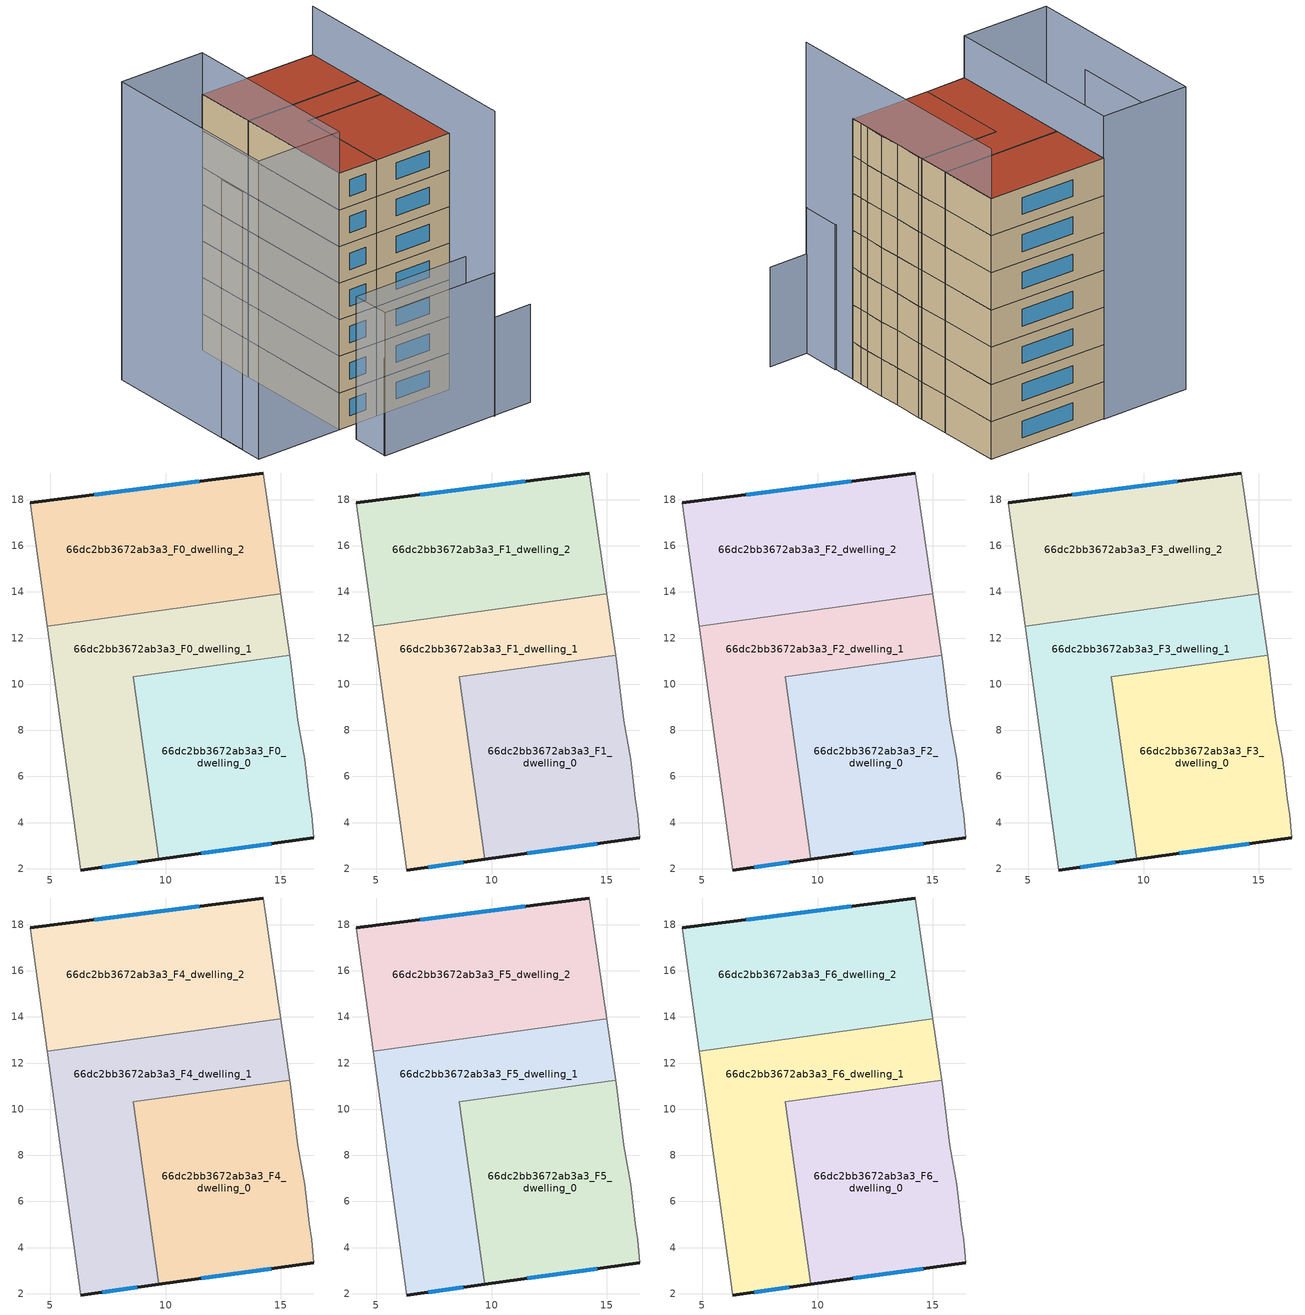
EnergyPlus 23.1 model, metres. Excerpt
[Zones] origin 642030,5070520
66dc2bb3672ab3a3_F0_dwelling_0
 floor ground (EU_floor_Construction): 15.39,11.26 15.43,10.95 15.73,8.45 16.03,6.75 16.23,5.04 16.33,4.34 16.43,3.34 9.69,2.41 8.6,10.33 z0
 wall outside (EU_wall_Construction): 9.69,2.41 16.43,3.34 z0:3
 wall adiabatic (EU_wall_Construction): 16.43,3.34 16.33,4.34 16.23,5.04 16.03,6.75 15.73,8.45 15.43,10.95 15.39,11.26 z0:3
 wall to 66dc2bb3672ab3a3_F0_dwelling_1 (EU_wall_Construction): 15.39,11.26 8.6,10.33 9.69,2.41 z0:3
 window (EU_Window_Construction): 11.55,2.67 14.58,3.09 z0.83:2.17
66dc2bb3672ab3a3_F0_dwelling_1
 floor ground (EU_floor_Construction): 15,13.91 15.39,11.26 8.6,10.33 9.69,2.41 6.32,1.95 4.86,12.51 z0
 wall outside (EU_wall_Construction): 6.32,1.95 9.69,2.41 z0:3
 wall adiabatic (EU_wall_Construction): 4.86,12.51 6.32,1.95 / 15.39,11.26 15,13.91 z0:3
 wall to 66dc2bb3672ab3a3_F0_dwelling_2 (EU_wall_Construction): 15,13.91 4.86,12.51 z0:3
 window (EU_Window_Construction): 7.25,2.07 8.77,2.28 z0.83:2.17
66dc2bb3672ab3a3_F0_dwelling_2
 floor ground (EU_floor_Construction): 14.23,19.16 15,13.91 4.86,12.51 4.13,17.86 z0
 wall outside (EU_wall_Construction): 14.23,19.16 4.13,17.86 z0:3
 wall adiabatic (EU_wall_Construction): 4.13,17.86 4.86,12.51 / 15,13.91 14.23,19.16 z0:3
 window (EU_Window_Construction): 11.45,18.8 6.91,18.21 z0.83:2.17
66dc2bb3672ab3a3_F1_dwelling_0
 floor to 66dc2bb3672ab3a3_F0_dwelling_0 (EU_floor_Construction): 15.39,11.26 15.43,10.95 15.73,8.45 16.03,6.75 16.23,5.04 16.33,4.34 16.43,3.34 9.69,2.41 8.6,10.33 z3
 wall outside (EU_wall_Construction): 9.69,2.41 16.43,3.34 z3:6
 wall adiabatic (EU_wall_Construction): 16.43,3.34 16.33,4.34 16.23,5.04 16.03,6.75 15.73,8.45 15.43,10.95 15.39,11.26 z3:6
 wall to 66dc2bb3672ab3a3_F1_dwelling_1 (EU_wall_Construction): 15.39,11.26 8.6,10.33 9.69,2.41 z3:6
 window (EU_Window_Construction): 11.55,2.67 14.58,3.09 z3.83:5.17
66dc2bb3672ab3a3_F1_dwelling_1
 floor to 66dc2bb3672ab3a3_F0_dwelling_1 (EU_floor_Construction): 15,13.91 15.39,11.26 8.6,10.33 9.69,2.41 6.32,1.95 4.86,12.51 z3
 wall outside (EU_wall_Construction): 6.32,1.95 9.69,2.41 z3:6
 wall adiabatic (EU_wall_Construction): 4.86,12.51 6.32,1.95 / 15.39,11.26 15,13.91 z3:6
 wall to 66dc2bb3672ab3a3_F1_dwelling_2 (EU_wall_Construction): 15,13.91 4.86,12.51 z3:6
 window (EU_Window_Construction): 7.25,2.07 8.77,2.28 z3.83:5.17
66dc2bb3672ab3a3_F1_dwelling_2
 floor to 66dc2bb3672ab3a3_F0_dwelling_2 (EU_floor_Construction): 14.23,19.16 15,13.91 4.86,12.51 4.13,17.86 z3
 wall outside (EU_wall_Construction): 14.23,19.16 4.13,17.86 z3:6
 wall adiabatic (EU_wall_Construction): 4.13,17.86 4.86,12.51 / 15,13.91 14.23,19.16 z3:6
 window (EU_Window_Construction): 11.45,18.8 6.91,18.21 z3.83:5.17
66dc2bb3672ab3a3_F2_dwelling_0
 floor to 66dc2bb3672ab3a3_F1_dwelling_0 (EU_floor_Construction): 15.39,11.26 15.43,10.95 15.73,8.45 16.03,6.75 16.23,5.04 16.33,4.34 16.43,3.34 9.69,2.41 8.6,10.33 z6
 wall outside (EU_wall_Construction): 9.69,2.41 16.43,3.34 z6:9
 wall adiabatic (EU_wall_Construction): 16.43,3.34 16.33,4.34 16.23,5.04 16.03,6.75 15.73,8.45 15.43,10.95 15.39,11.26 z6:9
 wall to 66dc2bb3672ab3a3_F2_dwelling_1 (EU_wall_Construction): 15.39,11.26 8.6,10.33 9.69,2.41 z6:9
 window (EU_Window_Construction): 11.55,2.67 14.58,3.09 z6.83:8.17
66dc2bb3672ab3a3_F2_dwelling_1
 floor to 66dc2bb3672ab3a3_F1_dwelling_1 (EU_floor_Construction): 15,13.91 15.39,11.26 8.6,10.33 9.69,2.41 6.32,1.95 4.86,12.51 z6
 wall outside (EU_wall_Construction): 6.32,1.95 9.69,2.41 z6:9
 wall adiabatic (EU_wall_Construction): 4.86,12.51 6.32,1.95 / 15.39,11.26 15,13.91 z6:9
 wall to 66dc2bb3672ab3a3_F2_dwelling_2 (EU_wall_Construction): 15,13.91 4.86,12.51 z6:9
 window (EU_Window_Construction): 7.25,2.07 8.77,2.28 z6.83:8.17
66dc2bb3672ab3a3_F2_dwelling_2
 floor to 66dc2bb3672ab3a3_F1_dwelling_2 (EU_floor_Construction): 14.23,19.16 15,13.91 4.86,12.51 4.13,17.86 z6
 wall outside (EU_wall_Construction): 14.23,19.16 4.13,17.86 z6:9
 wall adiabatic (EU_wall_Construction): 4.13,17.86 4.86,12.51 / 15,13.91 14.23,19.16 z6:9
 window (EU_Window_Construction): 11.45,18.8 6.91,18.21 z6.83:8.17
66dc2bb3672ab3a3_F3_dwelling_0
 floor to 66dc2bb3672ab3a3_F2_dwelling_0 (EU_floor_Construction): 15.39,11.26 15.43,10.95 15.73,8.45 16.03,6.75 16.23,5.04 16.33,4.34 16.43,3.34 9.69,2.41 8.6,10.33 z9
 wall outside (EU_wall_Construction): 9.69,2.41 16.43,3.34 z9:12
 wall adiabatic (EU_wall_Construction): 16.43,3.34 16.33,4.34 16.23,5.04 16.03,6.75 15.73,8.45 15.43,10.95 15.39,11.26 z9:12
 wall to 66dc2bb3672ab3a3_F3_dwelling_1 (EU_wall_Construction): 15.39,11.26 8.6,10.33 9.69,2.41 z9:12
 window (EU_Window_Construction): 11.55,2.67 14.58,3.09 z9.83:11.17
66dc2bb3672ab3a3_F3_dwelling_1
 floor to 66dc2bb3672ab3a3_F2_dwelling_1 (EU_floor_Construction): 15,13.91 15.39,11.26 8.6,10.33 9.69,2.41 6.32,1.95 4.86,12.51 z9
 wall outside (EU_wall_Construction): 6.32,1.95 9.69,2.41 z9:12
 wall adiabatic (EU_wall_Construction): 4.86,12.51 6.32,1.95 / 15.39,11.26 15,13.91 z9:12
 wall to 66dc2bb3672ab3a3_F3_dwelling_2 (EU_wall_Construction): 15,13.91 4.86,12.51 z9:12
 window (EU_Window_Construction): 7.25,2.07 8.77,2.28 z9.83:11.17
66dc2bb3672ab3a3_F3_dwelling_2
 floor to 66dc2bb3672ab3a3_F2_dwelling_2 (EU_floor_Construction): 14.23,19.16 15,13.91 4.86,12.51 4.13,17.86 z9
 wall outside (EU_wall_Construction): 14.23,19.16 4.13,17.86 z9:12
 wall adiabatic (EU_wall_Construction): 4.13,17.86 4.86,12.51 / 15,13.91 14.23,19.16 z9:12
 window (EU_Window_Construction): 11.45,18.8 6.91,18.21 z9.83:11.17
66dc2bb3672ab3a3_F4_dwelling_0
 floor to 66dc2bb3672ab3a3_F3_dwelling_0 (EU_floor_Construction): 15.39,11.26 15.43,10.95 15.73,8.45 16.03,6.75 16.23,5.04 16.33,4.34 16.43,3.34 9.69,2.41 8.6,10.33 z12
 wall outside (EU_wall_Construction): 9.69,2.41 16.43,3.34 z12:15
 wall adiabatic (EU_wall_Construction): 16.43,3.34 16.33,4.34 16.23,5.04 16.03,6.75 15.73,8.45 15.43,10.95 15.39,11.26 z12:15
 wall to 66dc2bb3672ab3a3_F4_dwelling_1 (EU_wall_Construction): 15.39,11.26 8.6,10.33 9.69,2.41 z12:15
 window (EU_Window_Construction): 11.55,2.67 14.58,3.09 z12.83:14.17
66dc2bb3672ab3a3_F4_dwelling_1
 floor to 66dc2bb3672ab3a3_F3_dwelling_1 (EU_floor_Construction): 15,13.91 15.39,11.26 8.6,10.33 9.69,2.41 6.32,1.95 4.86,12.51 z12
 wall outside (EU_wall_Construction): 6.32,1.95 9.69,2.41 z12:15
 wall adiabatic (EU_wall_Construction): 4.86,12.51 6.32,1.95 / 15.39,11.26 15,13.91 z12:15
 wall to 66dc2bb3672ab3a3_F4_dwelling_2 (EU_wall_Construction): 15,13.91 4.86,12.51 z12:15
 window (EU_Window_Construction): 7.25,2.07 8.77,2.28 z12.83:14.17
66dc2bb3672ab3a3_F4_dwelling_2
 floor to 66dc2bb3672ab3a3_F3_dwelling_2 (EU_floor_Construction): 14.23,19.16 15,13.91 4.86,12.51 4.13,17.86 z12
 wall outside (EU_wall_Construction): 14.23,19.16 4.13,17.86 z12:15
 wall adiabatic (EU_wall_Construction): 4.13,17.86 4.86,12.51 / 15,13.91 14.23,19.16 z12:15
 window (EU_Window_Construction): 11.45,18.8 6.91,18.21 z12.83:14.17
66dc2bb3672ab3a3_F5_dwelling_0
 floor to 66dc2bb3672ab3a3_F4_dwelling_0 (EU_floor_Construction): 15.39,11.26 15.43,10.95 15.73,8.45 16.03,6.75 16.23,5.04 16.33,4.34 16.43,3.34 9.69,2.41 8.6,10.33 z15
 wall outside (EU_wall_Construction): 9.69,2.41 16.43,3.34 z15:18
 wall adiabatic (EU_wall_Construction): 16.43,3.34 16.33,4.34 16.23,5.04 16.03,6.75 15.73,8.45 15.43,10.95 15.39,11.26 z15:18
 wall to 66dc2bb3672ab3a3_F5_dwelling_1 (EU_wall_Construction): 15.39,11.26 8.6,10.33 9.69,2.41 z15:18
 window (EU_Window_Construction): 11.55,2.67 14.58,3.09 z15.83:17.17
66dc2bb3672ab3a3_F5_dwelling_1
 floor to 66dc2bb3672ab3a3_F4_dwelling_1 (EU_floor_Construction): 15,13.91 15.39,11.26 8.6,10.33 9.69,2.41 6.32,1.95 4.86,12.51 z15
 wall outside (EU_wall_Construction): 6.32,1.95 9.69,2.41 z15:18
 wall adiabatic (EU_wall_Construction): 4.86,12.51 6.32,1.95 / 15.39,11.26 15,13.91 z15:18
 wall to 66dc2bb3672ab3a3_F5_dwelling_2 (EU_wall_Construction): 15,13.91 4.86,12.51 z15:18
 window (EU_Window_Construction): 7.25,2.07 8.77,2.28 z15.83:17.17
66dc2bb3672ab3a3_F5_dwelling_2
 floor to 66dc2bb3672ab3a3_F4_dwelling_2 (EU_floor_Construction): 14.23,19.16 15,13.91 4.86,12.51 4.13,17.86 z15
 wall outside (EU_wall_Construction): 14.23,19.16 4.13,17.86 z15:18
 wall adiabatic (EU_wall_Construction): 4.13,17.86 4.86,12.51 / 15,13.91 14.23,19.16 z15:18
 window (EU_Window_Construction): 11.45,18.8 6.91,18.21 z15.83:17.17
66dc2bb3672ab3a3_F6_dwelling_0
 floor to 66dc2bb3672ab3a3_F5_dwelling_0 (EU_floor_Construction): 15.39,11.26 15.43,10.95 15.73,8.45 16.03,6.75 16.23,5.04 16.33,4.34 16.43,3.34 9.69,2.41 8.6,10.33 z18
 wall outside (EU_wall_Construction): 9.69,2.41 16.43,3.34 z18:21
 wall adiabatic (EU_wall_Construction): 16.43,3.34 16.33,4.34 16.23,5.04 16.03,6.75 15.73,8.45 15.43,10.95 15.39,11.26 z18:21
 wall to 66dc2bb3672ab3a3_F6_dwelling_1 (EU_wall_Construction): 15.39,11.26 8.6,10.33 9.69,2.41 z18:21
 window (EU_Window_Construction): 11.55,2.67 14.58,3.09 z18.83:20.17
 roof outside (EU_roof_Construction): 16.43,3.34 16.33,4.34 16.23,5.04 16.03,6.75 15.73,8.45 15.43,10.95 15.39,11.26 8.6,10.33 9.69,2.41 z21
66dc2bb3672ab3a3_F6_dwelling_1
 floor to 66dc2bb3672ab3a3_F5_dwelling_1 (EU_floor_Construction): 15,13.91 15.39,11.26 8.6,10.33 9.69,2.41 6.32,1.95 4.86,12.51 z18
 wall outside (EU_wall_Construction): 6.32,1.95 9.69,2.41 z18:21
 wall adiabatic (EU_wall_Construction): 4.86,12.51 6.32,1.95 / 15.39,11.26 15,13.91 z18:21
 wall to 66dc2bb3672ab3a3_F6_dwelling_2 (EU_wall_Construction): 15,13.91 4.86,12.51 z18:21
 window (EU_Window_Construction): 7.25,2.07 8.77,2.28 z18.83:20.17
 roof outside (EU_roof_Construction): 9.69,2.41 8.6,10.33 15.39,11.26 15,13.91 4.86,12.51 6.32,1.95 z21
66dc2bb3672ab3a3_F6_dwelling_2
 floor to 66dc2bb3672ab3a3_F5_dwelling_2 (EU_floor_Construction): 14.23,19.16 15,13.91 4.86,12.51 4.13,17.86 z18
 wall outside (EU_wall_Construction): 14.23,19.16 4.13,17.86 z18:21
 wall adiabatic (EU_wall_Construction): 4.13,17.86 4.86,12.51 / 15,13.91 14.23,19.16 z18:21
 window (EU_Window_Construction): 11.45,18.8 6.91,18.21 z18.83:20.17
 roof outside (EU_roof_Construction): 15,13.91 14.23,19.16 4.13,17.86 4.86,12.51 z21
shading: 7.01,-3.27 20.53,-1.35 z0:8; 6.6,0 16.76,1.45 / 16.76,1.45 17.23,-1.86 / 17.23,-1.86 7.07,-3.31 / 7.07,-3.31 6.6,0 z0:11.7; -3.26,16.87 -1.37,2.85 z0:21.1; 4.12,17.88 6.32,1.95 / 6.32,1.95 -1.1,0.92 / -1.1,0.92 -3.3,16.86 / -3.3,16.86 4.12,17.88 z0:24.4; 17.16,-1.96 14.23,19.16 z0:25
[Building]
EU S2 Campaign: North Axis=0; Terrain=City; Solar Distribution=FullExterior
[Site:Location]
Lyon-Bron: Latitude=45.75; Longitude=5; Time Zone=1; Elevation=198
[SizingPeriod:WeatherFileDays]
AnnualSizingPeriod: Begin Month=1; Begin Day of Month=1; End Month=12; End Day of Month=31; Day of Week for Start Day=Monday; Use Weather File Daylight Saving Period=No; Use Weather File Rain and Snow Indicators=No
[MATERIAL]
EU_InternalMass_Material: Roughness=MediumRough; Thickness=0.1; Conductivity=1; Density=1800; Specific Heat=900; Thermal Absorptance=0.9; Solar Absorptance=0.7; Visible Absorptance=0.7
[MATERIAL:NOMASS] Roughness=MediumRough; Thermal Absorptance=0.9; Solar Absorptance=0.7; Visible Absorptance=0.7
Name | Thermal Resistance
EU_wall_NoMass | 0.87146
EU_roof_NoMass | 0.842276
EU_floor_NoMass | 0.496999
[WINDOWMATERIAL:SIMPLEGLAZINGSYSTEM]
EU_Window_SimpleGlazing: UFactor=2.2525; Solar Heat Gain Coefficient=0.76; Visible Transmittance=0.76
[CONSTRUCTION]
EU_wall_Construction: EU_wall_NoMass
EU_roof_Construction: EU_roof_NoMass
EU_floor_Construction: EU_floor_NoMass
EU_Window_Construction: EU_Window_SimpleGlazing
EU_InternalMass_Construction: EU_InternalMass_Material
[ZONE] Type=1; Multiplier=1; Ceiling Height=autocalculate; Floor Area=autocalculate; Part of Total Floor Area=Yes
Name | Volume
66dc2bb3672ab3a3_F0_dwelling_0 | 163.803
66dc2bb3672ab3a3_F1_dwelling_0; 66dc2bb3672ab3a3_F2_dwelling_0; 66dc2bb3672ab3a3_F3_dwelling_0; 66dc2bb3672ab3a3_F4_dwelling_0; 66dc2bb3672ab3a3_F5_dwelling_0; 66dc2bb3672ab3a3_F6_dwelling_0; 66dc2bb3672ab3a3_F0_dwelling_1; 66dc2bb3672ab3a3_F1_dwelling_1; 66dc2bb3672ab3a3_F2_dwelling_1; 66dc2bb3672ab3a3_F3_dwelling_1; 66dc2bb3672ab3a3_F4_dwelling_1; 66dc2bb3672ab3a3_F5_dwelling_1; 66dc2bb3672ab3a3_F6_dwelling_1 | 163.805
66dc2bb3672ab3a3_F0_dwelling_2; 66dc2bb3672ab3a3_F1_dwelling_2; 66dc2bb3672ab3a3_F2_dwelling_2; 66dc2bb3672ab3a3_F3_dwelling_2; 66dc2bb3672ab3a3_F4_dwelling_2; 66dc2bb3672ab3a3_F5_dwelling_2; 66dc2bb3672ab3a3_F6_dwelling_2 | 163.802
[INTERNALMASS] Construction=EU_InternalMass_Construction
Name | Zone or ZoneList | Surface Area
66dc2bb3672ab3a3_F0_dwelling_0_EU_InternalMass | 66dc2bb3672ab3a3_F0_dwelling_0 | 54.6024
66dc2bb3672ab3a3_F0_dwelling_1_EU_InternalMass | 66dc2bb3672ab3a3_F0_dwelling_1 | 54.602
66dc2bb3672ab3a3_F0_dwelling_2_EU_InternalMass | 66dc2bb3672ab3a3_F0_dwelling_2 | 54.6027
66dc2bb3672ab3a3_F1_dwelling_0_EU_InternalMass | 66dc2bb3672ab3a3_F1_dwelling_0 | 54.6024
66dc2bb3672ab3a3_F1_dwelling_1_EU_InternalMass | 66dc2bb3672ab3a3_F1_dwelling_1 | 54.602
66dc2bb3672ab3a3_F1_dwelling_2_EU_InternalMass | 66dc2bb3672ab3a3_F1_dwelling_2 | 54.6027
66dc2bb3672ab3a3_F2_dwelling_0_EU_InternalMass | 66dc2bb3672ab3a3_F2_dwelling_0 | 54.6024
66dc2bb3672ab3a3_F2_dwelling_1_EU_InternalMass | 66dc2bb3672ab3a3_F2_dwelling_1 | 54.602
66dc2bb3672ab3a3_F2_dwelling_2_EU_InternalMass | 66dc2bb3672ab3a3_F2_dwelling_2 | 54.6027
66dc2bb3672ab3a3_F3_dwelling_0_EU_InternalMass | 66dc2bb3672ab3a3_F3_dwelling_0 | 54.6024
66dc2bb3672ab3a3_F3_dwelling_1_EU_InternalMass | 66dc2bb3672ab3a3_F3_dwelling_1 | 54.602
66dc2bb3672ab3a3_F3_dwelling_2_EU_InternalMass | 66dc2bb3672ab3a3_F3_dwelling_2 | 54.6027
66dc2bb3672ab3a3_F4_dwelling_0_EU_InternalMass | 66dc2bb3672ab3a3_F4_dwelling_0 | 54.6024
66dc2bb3672ab3a3_F4_dwelling_1_EU_InternalMass | 66dc2bb3672ab3a3_F4_dwelling_1 | 54.602
66dc2bb3672ab3a3_F4_dwelling_2_EU_InternalMass | 66dc2bb3672ab3a3_F4_dwelling_2 | 54.6027
66dc2bb3672ab3a3_F5_dwelling_0_EU_InternalMass | 66dc2bb3672ab3a3_F5_dwelling_0 | 54.6024
66dc2bb3672ab3a3_F5_dwelling_1_EU_InternalMass | 66dc2bb3672ab3a3_F5_dwelling_1 | 54.602
66dc2bb3672ab3a3_F5_dwelling_2_EU_InternalMass | 66dc2bb3672ab3a3_F5_dwelling_2 | 54.6027
66dc2bb3672ab3a3_F6_dwelling_0_EU_InternalMass | 66dc2bb3672ab3a3_F6_dwelling_0 | 54.6024
66dc2bb3672ab3a3_F6_dwelling_1_EU_InternalMass | 66dc2bb3672ab3a3_F6_dwelling_1 | 54.602
66dc2bb3672ab3a3_F6_dwelling_2_EU_InternalMass | 66dc2bb3672ab3a3_F6_dwelling_2 | 54.6027
[OTHEREQUIPMENT] Fuel Type=Electricity; Design Level Calculation Method=Watts/Area; Power per Zone Floor Area=1; Fraction Latent=0; Fraction Radiant=0; Fraction Lost=0; Carbon Dioxide Generation Rate=0; EndUse Subcategory=EU_Step8_InternalGains
Name | Zone or ZoneList or Space or SpaceList | Schedule
EU_Step8_InternalGain_66dc2bb3672ab3a3_F0_dwelling_0_f000 | 66dc2bb3672ab3a3_F0_dwelling_0 | EU_Step8_GainSchedule_66dc2bb3672ab3a3_F0_dwelling_0_f000
EU_Step8_InternalGain_66dc2bb3672ab3a3_F0_dwelling_1_f000 | 66dc2bb3672ab3a3_F0_dwelling_1 | EU_Step8_GainSchedule_66dc2bb3672ab3a3_F0_dwelling_1_f000
EU_Step8_InternalGain_66dc2bb3672ab3a3_F0_dwelling_2_f000 | 66dc2bb3672ab3a3_F0_dwelling_2 | EU_Step8_GainSchedule_66dc2bb3672ab3a3_F0_dwelling_2_f000
EU_Step8_InternalGain_66dc2bb3672ab3a3_F1_dwelling_0_f000 | 66dc2bb3672ab3a3_F1_dwelling_0 | EU_Step8_GainSchedule_66dc2bb3672ab3a3_F1_dwelling_0_f000
EU_Step8_InternalGain_66dc2bb3672ab3a3_F1_dwelling_1_f000 | 66dc2bb3672ab3a3_F1_dwelling_1 | EU_Step8_GainSchedule_66dc2bb3672ab3a3_F1_dwelling_1_f000
EU_Step8_InternalGain_66dc2bb3672ab3a3_F1_dwelling_2_f000 | 66dc2bb3672ab3a3_F1_dwelling_2 | EU_Step8_GainSchedule_66dc2bb3672ab3a3_F1_dwelling_2_f000
EU_Step8_InternalGain_66dc2bb3672ab3a3_F2_dwelling_0_f000 | 66dc2bb3672ab3a3_F2_dwelling_0 | EU_Step8_GainSchedule_66dc2bb3672ab3a3_F2_dwelling_0_f000
EU_Step8_InternalGain_66dc2bb3672ab3a3_F2_dwelling_1_f000 | 66dc2bb3672ab3a3_F2_dwelling_1 | EU_Step8_GainSchedule_66dc2bb3672ab3a3_F2_dwelling_1_f000
EU_Step8_InternalGain_66dc2bb3672ab3a3_F2_dwelling_2_f000 | 66dc2bb3672ab3a3_F2_dwelling_2 | EU_Step8_GainSchedule_66dc2bb3672ab3a3_F2_dwelling_2_f000
EU_Step8_InternalGain_66dc2bb3672ab3a3_F3_dwelling_0_f000 | 66dc2bb3672ab3a3_F3_dwelling_0 | EU_Step8_GainSchedule_66dc2bb3672ab3a3_F3_dwelling_0_f000
EU_Step8_InternalGain_66dc2bb3672ab3a3_F3_dwelling_1_f000 | 66dc2bb3672ab3a3_F3_dwelling_1 | EU_Step8_GainSchedule_66dc2bb3672ab3a3_F3_dwelling_1_f000
EU_Step8_InternalGain_66dc2bb3672ab3a3_F3_dwelling_2_f000 | 66dc2bb3672ab3a3_F3_dwelling_2 | EU_Step8_GainSchedule_66dc2bb3672ab3a3_F3_dwelling_2_f000
EU_Step8_InternalGain_66dc2bb3672ab3a3_F4_dwelling_0_f000 | 66dc2bb3672ab3a3_F4_dwelling_0 | EU_Step8_GainSchedule_66dc2bb3672ab3a3_F4_dwelling_0_f000
EU_Step8_InternalGain_66dc2bb3672ab3a3_F4_dwelling_1_f000 | 66dc2bb3672ab3a3_F4_dwelling_1 | EU_Step8_GainSchedule_66dc2bb3672ab3a3_F4_dwelling_1_f000
EU_Step8_InternalGain_66dc2bb3672ab3a3_F4_dwelling_2_f000 | 66dc2bb3672ab3a3_F4_dwelling_2 | EU_Step8_GainSchedule_66dc2bb3672ab3a3_F4_dwelling_2_f000
EU_Step8_InternalGain_66dc2bb3672ab3a3_F5_dwelling_0_f000 | 66dc2bb3672ab3a3_F5_dwelling_0 | EU_Step8_GainSchedule_66dc2bb3672ab3a3_F5_dwelling_0_f000
EU_Step8_InternalGain_66dc2bb3672ab3a3_F5_dwelling_1_f000 | 66dc2bb3672ab3a3_F5_dwelling_1 | EU_Step8_GainSchedule_66dc2bb3672ab3a3_F5_dwelling_1_f000
EU_Step8_InternalGain_66dc2bb3672ab3a3_F5_dwelling_2_f000 | 66dc2bb3672ab3a3_F5_dwelling_2 | EU_Step8_GainSchedule_66dc2bb3672ab3a3_F5_dwelling_2_f000
EU_Step8_InternalGain_66dc2bb3672ab3a3_F6_dwelling_0_f000 | 66dc2bb3672ab3a3_F6_dwelling_0 | EU_Step8_GainSchedule_66dc2bb3672ab3a3_F6_dwelling_0_f000
EU_Step8_InternalGain_66dc2bb3672ab3a3_F6_dwelling_1_f000 | 66dc2bb3672ab3a3_F6_dwelling_1 | EU_Step8_GainSchedule_66dc2bb3672ab3a3_F6_dwelling_1_f000
EU_Step8_InternalGain_66dc2bb3672ab3a3_F6_dwelling_2_f000 | 66dc2bb3672ab3a3_F6_dwelling_2 | EU_Step8_GainSchedule_66dc2bb3672ab3a3_F6_dwelling_2_f000
[ZONEVENTILATION:DESIGNFLOWRATE] Schedule=EU_AlwaysOn; Design Flow Rate Calculation Method=AirChanges/Hour; Air Changes per Hour=0.425; Ventilation Type=Natural; Fan Pressure Rise=0; Fan Total Efficiency=1; Constant Term Coefficient=1; Temperature Term Coefficient=0; Velocity Term Coefficient=0; Velocity Squared Term Coefficient=0; Minimum Indoor Temperature=-100; Maximum Indoor Temperature=100; Delta Temperature=-100; Minimum Outdoor Temperature=-100; Maximum Outdoor Temperature=100; Maximum Wind Speed=40
Name | Zone or ZoneList or Space or SpaceList
EU_ConstantAir_66dc2bb3672ab3a3_F0_dwelling_0 | 66dc2bb3672ab3a3_F0_dwelling_0
EU_ConstantAir_66dc2bb3672ab3a3_F0_dwelling_1 | 66dc2bb3672ab3a3_F0_dwelling_1
EU_ConstantAir_66dc2bb3672ab3a3_F0_dwelling_2 | 66dc2bb3672ab3a3_F0_dwelling_2
EU_ConstantAir_66dc2bb3672ab3a3_F1_dwelling_0 | 66dc2bb3672ab3a3_F1_dwelling_0
EU_ConstantAir_66dc2bb3672ab3a3_F1_dwelling_1 | 66dc2bb3672ab3a3_F1_dwelling_1
EU_ConstantAir_66dc2bb3672ab3a3_F1_dwelling_2 | 66dc2bb3672ab3a3_F1_dwelling_2
EU_ConstantAir_66dc2bb3672ab3a3_F2_dwelling_0 | 66dc2bb3672ab3a3_F2_dwelling_0
EU_ConstantAir_66dc2bb3672ab3a3_F2_dwelling_1 | 66dc2bb3672ab3a3_F2_dwelling_1
EU_ConstantAir_66dc2bb3672ab3a3_F2_dwelling_2 | 66dc2bb3672ab3a3_F2_dwelling_2
EU_ConstantAir_66dc2bb3672ab3a3_F3_dwelling_0 | 66dc2bb3672ab3a3_F3_dwelling_0
EU_ConstantAir_66dc2bb3672ab3a3_F3_dwelling_1 | 66dc2bb3672ab3a3_F3_dwelling_1
EU_ConstantAir_66dc2bb3672ab3a3_F3_dwelling_2 | 66dc2bb3672ab3a3_F3_dwelling_2
EU_ConstantAir_66dc2bb3672ab3a3_F4_dwelling_0 | 66dc2bb3672ab3a3_F4_dwelling_0
EU_ConstantAir_66dc2bb3672ab3a3_F4_dwelling_1 | 66dc2bb3672ab3a3_F4_dwelling_1
EU_ConstantAir_66dc2bb3672ab3a3_F4_dwelling_2 | 66dc2bb3672ab3a3_F4_dwelling_2
EU_ConstantAir_66dc2bb3672ab3a3_F5_dwelling_0 | 66dc2bb3672ab3a3_F5_dwelling_0
EU_ConstantAir_66dc2bb3672ab3a3_F5_dwelling_1 | 66dc2bb3672ab3a3_F5_dwelling_1
EU_ConstantAir_66dc2bb3672ab3a3_F5_dwelling_2 | 66dc2bb3672ab3a3_F5_dwelling_2
EU_ConstantAir_66dc2bb3672ab3a3_F6_dwelling_0 | 66dc2bb3672ab3a3_F6_dwelling_0
EU_ConstantAir_66dc2bb3672ab3a3_F6_dwelling_1 | 66dc2bb3672ab3a3_F6_dwelling_1
EU_ConstantAir_66dc2bb3672ab3a3_F6_dwelling_2 | 66dc2bb3672ab3a3_F6_dwelling_2
[HVACTEMPLATE:THERMOSTAT] Constant Heating Setpoint=20; Constant Cooling Setpoint=50
EU_HeatOnly_66dc2bb3672ab3a3_F0_dwelling_0; EU_HeatOnly_66dc2bb3672ab3a3_F0_dwelling_1; EU_HeatOnly_66dc2bb3672ab3a3_F0_dwelling_2; EU_HeatOnly_66dc2bb3672ab3a3_F1_dwelling_0; EU_HeatOnly_66dc2bb3672ab3a3_F1_dwelling_1; EU_HeatOnly_66dc2bb3672ab3a3_F1_dwelling_2; EU_HeatOnly_66dc2bb3672ab3a3_F2_dwelling_0; EU_HeatOnly_66dc2bb3672ab3a3_F2_dwelling_1; EU_HeatOnly_66dc2bb3672ab3a3_F2_dwelling_2; EU_HeatOnly_66dc2bb3672ab3a3_F3_dwelling_0; EU_HeatOnly_66dc2bb3672ab3a3_F3_dwelling_1; EU_HeatOnly_66dc2bb3672ab3a3_F3_dwelling_2; EU_HeatOnly_66dc2bb3672ab3a3_F4_dwelling_0; EU_HeatOnly_66dc2bb3672ab3a3_F4_dwelling_1; EU_HeatOnly_66dc2bb3672ab3a3_F4_dwelling_2; EU_HeatOnly_66dc2bb3672ab3a3_F5_dwelling_0; EU_HeatOnly_66dc2bb3672ab3a3_F5_dwelling_1; EU_HeatOnly_66dc2bb3672ab3a3_F5_dwelling_2; EU_HeatOnly_66dc2bb3672ab3a3_F6_dwelling_0; EU_HeatOnly_66dc2bb3672ab3a3_F6_dwelling_1; EU_HeatOnly_66dc2bb3672ab3a3_F6_dwelling_2
[HVACTEMPLATE:ZONE:IDEALLOADSAIRSYSTEM] System Availability Schedule=EU_AlwaysOn; Maximum Heating Supply Air Temperature=50; Minimum Cooling Supply Air Temperature=13; Maximum Heating Supply Air Humidity Ratio=0.0156; Minimum Cooling Supply Air Humidity Ratio=0.0077; Heating Limit=NoLimit; Cooling Limit=NoLimit; Heating Availability Schedule=EU_AlwaysOn; Cooling Availability Schedule=EU_CoolingOff; Dehumidification Control Type=ConstantSensibleHeatRatio; Cooling Sensible Heat Ratio=0.7; Dehumidification Setpoint=60; Humidification Control Type=None; Humidification Setpoint=30; Outdoor Air Method=None; Outdoor Air Flow Rate per Person=0.00944; Outdoor Air Flow Rate per Zone Floor Area=0; Outdoor Air Flow Rate per Zone=0; Demand Controlled Ventilation Type=None; Outdoor Air Economizer Type=NoEconomizer; Heat Recovery Type=None; Sensible Heat Recovery Effectiveness=0.7; Latent Heat Recovery Effectiveness=0.65
Name | Template Thermostat
66dc2bb3672ab3a3_F0_dwelling_0 | EU_HeatOnly_66dc2bb3672ab3a3_F0_dwelling_0
66dc2bb3672ab3a3_F0_dwelling_1 | EU_HeatOnly_66dc2bb3672ab3a3_F0_dwelling_1
66dc2bb3672ab3a3_F0_dwelling_2 | EU_HeatOnly_66dc2bb3672ab3a3_F0_dwelling_2
66dc2bb3672ab3a3_F1_dwelling_0 | EU_HeatOnly_66dc2bb3672ab3a3_F1_dwelling_0
66dc2bb3672ab3a3_F1_dwelling_1 | EU_HeatOnly_66dc2bb3672ab3a3_F1_dwelling_1
66dc2bb3672ab3a3_F1_dwelling_2 | EU_HeatOnly_66dc2bb3672ab3a3_F1_dwelling_2
66dc2bb3672ab3a3_F2_dwelling_0 | EU_HeatOnly_66dc2bb3672ab3a3_F2_dwelling_0
66dc2bb3672ab3a3_F2_dwelling_1 | EU_HeatOnly_66dc2bb3672ab3a3_F2_dwelling_1
66dc2bb3672ab3a3_F2_dwelling_2 | EU_HeatOnly_66dc2bb3672ab3a3_F2_dwelling_2
66dc2bb3672ab3a3_F3_dwelling_0 | EU_HeatOnly_66dc2bb3672ab3a3_F3_dwelling_0
66dc2bb3672ab3a3_F3_dwelling_1 | EU_HeatOnly_66dc2bb3672ab3a3_F3_dwelling_1
66dc2bb3672ab3a3_F3_dwelling_2 | EU_HeatOnly_66dc2bb3672ab3a3_F3_dwelling_2
66dc2bb3672ab3a3_F4_dwelling_0 | EU_HeatOnly_66dc2bb3672ab3a3_F4_dwelling_0
66dc2bb3672ab3a3_F4_dwelling_1 | EU_HeatOnly_66dc2bb3672ab3a3_F4_dwelling_1
66dc2bb3672ab3a3_F4_dwelling_2 | EU_HeatOnly_66dc2bb3672ab3a3_F4_dwelling_2
66dc2bb3672ab3a3_F5_dwelling_0 | EU_HeatOnly_66dc2bb3672ab3a3_F5_dwelling_0
66dc2bb3672ab3a3_F5_dwelling_1 | EU_HeatOnly_66dc2bb3672ab3a3_F5_dwelling_1
66dc2bb3672ab3a3_F5_dwelling_2 | EU_HeatOnly_66dc2bb3672ab3a3_F5_dwelling_2
66dc2bb3672ab3a3_F6_dwelling_0 | EU_HeatOnly_66dc2bb3672ab3a3_F6_dwelling_0
66dc2bb3672ab3a3_F6_dwelling_1 | EU_HeatOnly_66dc2bb3672ab3a3_F6_dwelling_1
66dc2bb3672ab3a3_F6_dwelling_2 | EU_HeatOnly_66dc2bb3672ab3a3_F6_dwelling_2
[SIZING:ZONE] Zone Cooling Design Supply Air Temperature Input Method=SupplyAirTemperature; Zone Cooling Design Supply Air Temperature=13; Zone Heating Design Supply Air Temperature Input Method=SupplyAirTemperature; Zone Heating Design Supply Air Temperature=50; Zone Cooling Design Supply Air Humidity Ratio=0.008; Zone Heating Design Supply Air Humidity Ratio=0.008; Cooling Design Air Flow Method=DesignDay; Cooling Design Air Flow Rate=0; Cooling Minimum Air Flow per Zone Floor Area=0.000762; Cooling Minimum Air Flow=0; Cooling Minimum Air Flow Fraction=0.2; Heating Design Air Flow Method=DesignDay; Heating Design Air Flow Rate=0; Heating Maximum Air Flow per Zone Floor Area=0.002032; Heating Maximum Air Flow=0.141576; Heating Maximum Air Flow Fraction=0.3; Account for Dedicated Outdoor Air System=No; Dedicated Outdoor Air System Control Strategy=NeutralSupplyAir; Dedicated Outdoor Air Low Setpoint Temperature for Design=autosize; Dedicated Outdoor Air High Setpoint Temperature for Design=autosize; Zone Load Sizing Method=Sensible Load Only No Latent Load; Zone Latent Cooling Design Supply Air Humidity Ratio Input Method=HumidityRatioDifference; Zone Cooling Design Supply Air Humidity Ratio Difference=0.005; Zone Latent Heating Design Supply Air Humidity Ratio Input Method=HumidityRatioDifference; Zone Humidification Design Supply Air Humidity Ratio Difference=0.005
66dc2bb3672ab3a3_F0_dwelling_0; 66dc2bb3672ab3a3_F0_dwelling_1; 66dc2bb3672ab3a3_F0_dwelling_2; 66dc2bb3672ab3a3_F1_dwelling_0; 66dc2bb3672ab3a3_F1_dwelling_1; 66dc2bb3672ab3a3_F1_dwelling_2; 66dc2bb3672ab3a3_F2_dwelling_0; 66dc2bb3672ab3a3_F2_dwelling_1; 66dc2bb3672ab3a3_F2_dwelling_2; 66dc2bb3672ab3a3_F3_dwelling_0; 66dc2bb3672ab3a3_F3_dwelling_1; 66dc2bb3672ab3a3_F3_dwelling_2; 66dc2bb3672ab3a3_F4_dwelling_0; 66dc2bb3672ab3a3_F4_dwelling_1; 66dc2bb3672ab3a3_F4_dwelling_2; 66dc2bb3672ab3a3_F5_dwelling_0; 66dc2bb3672ab3a3_F5_dwelling_1; 66dc2bb3672ab3a3_F5_dwelling_2; 66dc2bb3672ab3a3_F6_dwelling_0; 66dc2bb3672ab3a3_F6_dwelling_1; 66dc2bb3672ab3a3_F6_dwelling_2
[SCHEDULE:CONSTANT]
Name | Hourly Value
EU_AlwaysOn | 1
EU_CoolingOff | 0
[SCHEDULE:FILE] Column Number=1; Rows to Skip at Top=0; Number of Hours of Data=8760; Column Separator=Comma; Interpolate to Timestep=No; Minutes per Item=60; Adjust Schedule for Daylight Savings=Yes
Name | File
EU_Step8_GainSchedule_66dc2bb3672ab3a3_F0_dwelling_0_f000 | ../../schedules/66dc2bb3672ab3a3/66dc2bb3672ab3a3_F0_dwelling_0_f000_gain.csv
EU_Step8_GainSchedule_66dc2bb3672ab3a3_F0_dwelling_1_f000 | ../../schedules/66dc2bb3672ab3a3/66dc2bb3672ab3a3_F0_dwelling_1_f000_gain.csv
EU_Step8_GainSchedule_66dc2bb3672ab3a3_F0_dwelling_2_f000 | ../../schedules/66dc2bb3672ab3a3/66dc2bb3672ab3a3_F0_dwelling_2_f000_gain.csv
EU_Step8_GainSchedule_66dc2bb3672ab3a3_F1_dwelling_0_f000 | ../../schedules/66dc2bb3672ab3a3/66dc2bb3672ab3a3_F1_dwelling_0_f000_gain.csv
EU_Step8_GainSchedule_66dc2bb3672ab3a3_F1_dwelling_1_f000 | ../../schedules/66dc2bb3672ab3a3/66dc2bb3672ab3a3_F1_dwelling_1_f000_gain.csv
EU_Step8_GainSchedule_66dc2bb3672ab3a3_F1_dwelling_2_f000 | ../../schedules/66dc2bb3672ab3a3/66dc2bb3672ab3a3_F1_dwelling_2_f000_gain.csv
EU_Step8_GainSchedule_66dc2bb3672ab3a3_F2_dwelling_0_f000 | ../../schedules/66dc2bb3672ab3a3/66dc2bb3672ab3a3_F2_dwelling_0_f000_gain.csv
EU_Step8_GainSchedule_66dc2bb3672ab3a3_F2_dwelling_1_f000 | ../../schedules/66dc2bb3672ab3a3/66dc2bb3672ab3a3_F2_dwelling_1_f000_gain.csv
EU_Step8_GainSchedule_66dc2bb3672ab3a3_F2_dwelling_2_f000 | ../../schedules/66dc2bb3672ab3a3/66dc2bb3672ab3a3_F2_dwelling_2_f000_gain.csv
EU_Step8_GainSchedule_66dc2bb3672ab3a3_F3_dwelling_0_f000 | ../../schedules/66dc2bb3672ab3a3/66dc2bb3672ab3a3_F3_dwelling_0_f000_gain.csv
EU_Step8_GainSchedule_66dc2bb3672ab3a3_F3_dwelling_1_f000 | ../../schedules/66dc2bb3672ab3a3/66dc2bb3672ab3a3_F3_dwelling_1_f000_gain.csv
EU_Step8_GainSchedule_66dc2bb3672ab3a3_F3_dwelling_2_f000 | ../../schedules/66dc2bb3672ab3a3/66dc2bb3672ab3a3_F3_dwelling_2_f000_gain.csv
EU_Step8_GainSchedule_66dc2bb3672ab3a3_F4_dwelling_0_f000 | ../../schedules/66dc2bb3672ab3a3/66dc2bb3672ab3a3_F4_dwelling_0_f000_gain.csv
EU_Step8_GainSchedule_66dc2bb3672ab3a3_F4_dwelling_1_f000 | ../../schedules/66dc2bb3672ab3a3/66dc2bb3672ab3a3_F4_dwelling_1_f000_gain.csv
EU_Step8_GainSchedule_66dc2bb3672ab3a3_F4_dwelling_2_f000 | ../../schedules/66dc2bb3672ab3a3/66dc2bb3672ab3a3_F4_dwelling_2_f000_gain.csv
EU_Step8_GainSchedule_66dc2bb3672ab3a3_F5_dwelling_0_f000 | ../../schedules/66dc2bb3672ab3a3/66dc2bb3672ab3a3_F5_dwelling_0_f000_gain.csv
EU_Step8_GainSchedule_66dc2bb3672ab3a3_F5_dwelling_1_f000 | ../../schedules/66dc2bb3672ab3a3/66dc2bb3672ab3a3_F5_dwelling_1_f000_gain.csv
EU_Step8_GainSchedule_66dc2bb3672ab3a3_F5_dwelling_2_f000 | ../../schedules/66dc2bb3672ab3a3/66dc2bb3672ab3a3_F5_dwelling_2_f000_gain.csv
EU_Step8_GainSchedule_66dc2bb3672ab3a3_F6_dwelling_0_f000 | ../../schedules/66dc2bb3672ab3a3/66dc2bb3672ab3a3_F6_dwelling_0_f000_gain.csv
EU_Step8_GainSchedule_66dc2bb3672ab3a3_F6_dwelling_1_f000 | ../../schedules/66dc2bb3672ab3a3/66dc2bb3672ab3a3_F6_dwelling_1_f000_gain.csv
EU_Step8_GainSchedule_66dc2bb3672ab3a3_F6_dwelling_2_f000 | ../../schedules/66dc2bb3672ab3a3/66dc2bb3672ab3a3_F6_dwelling_2_f000_gain.csv
